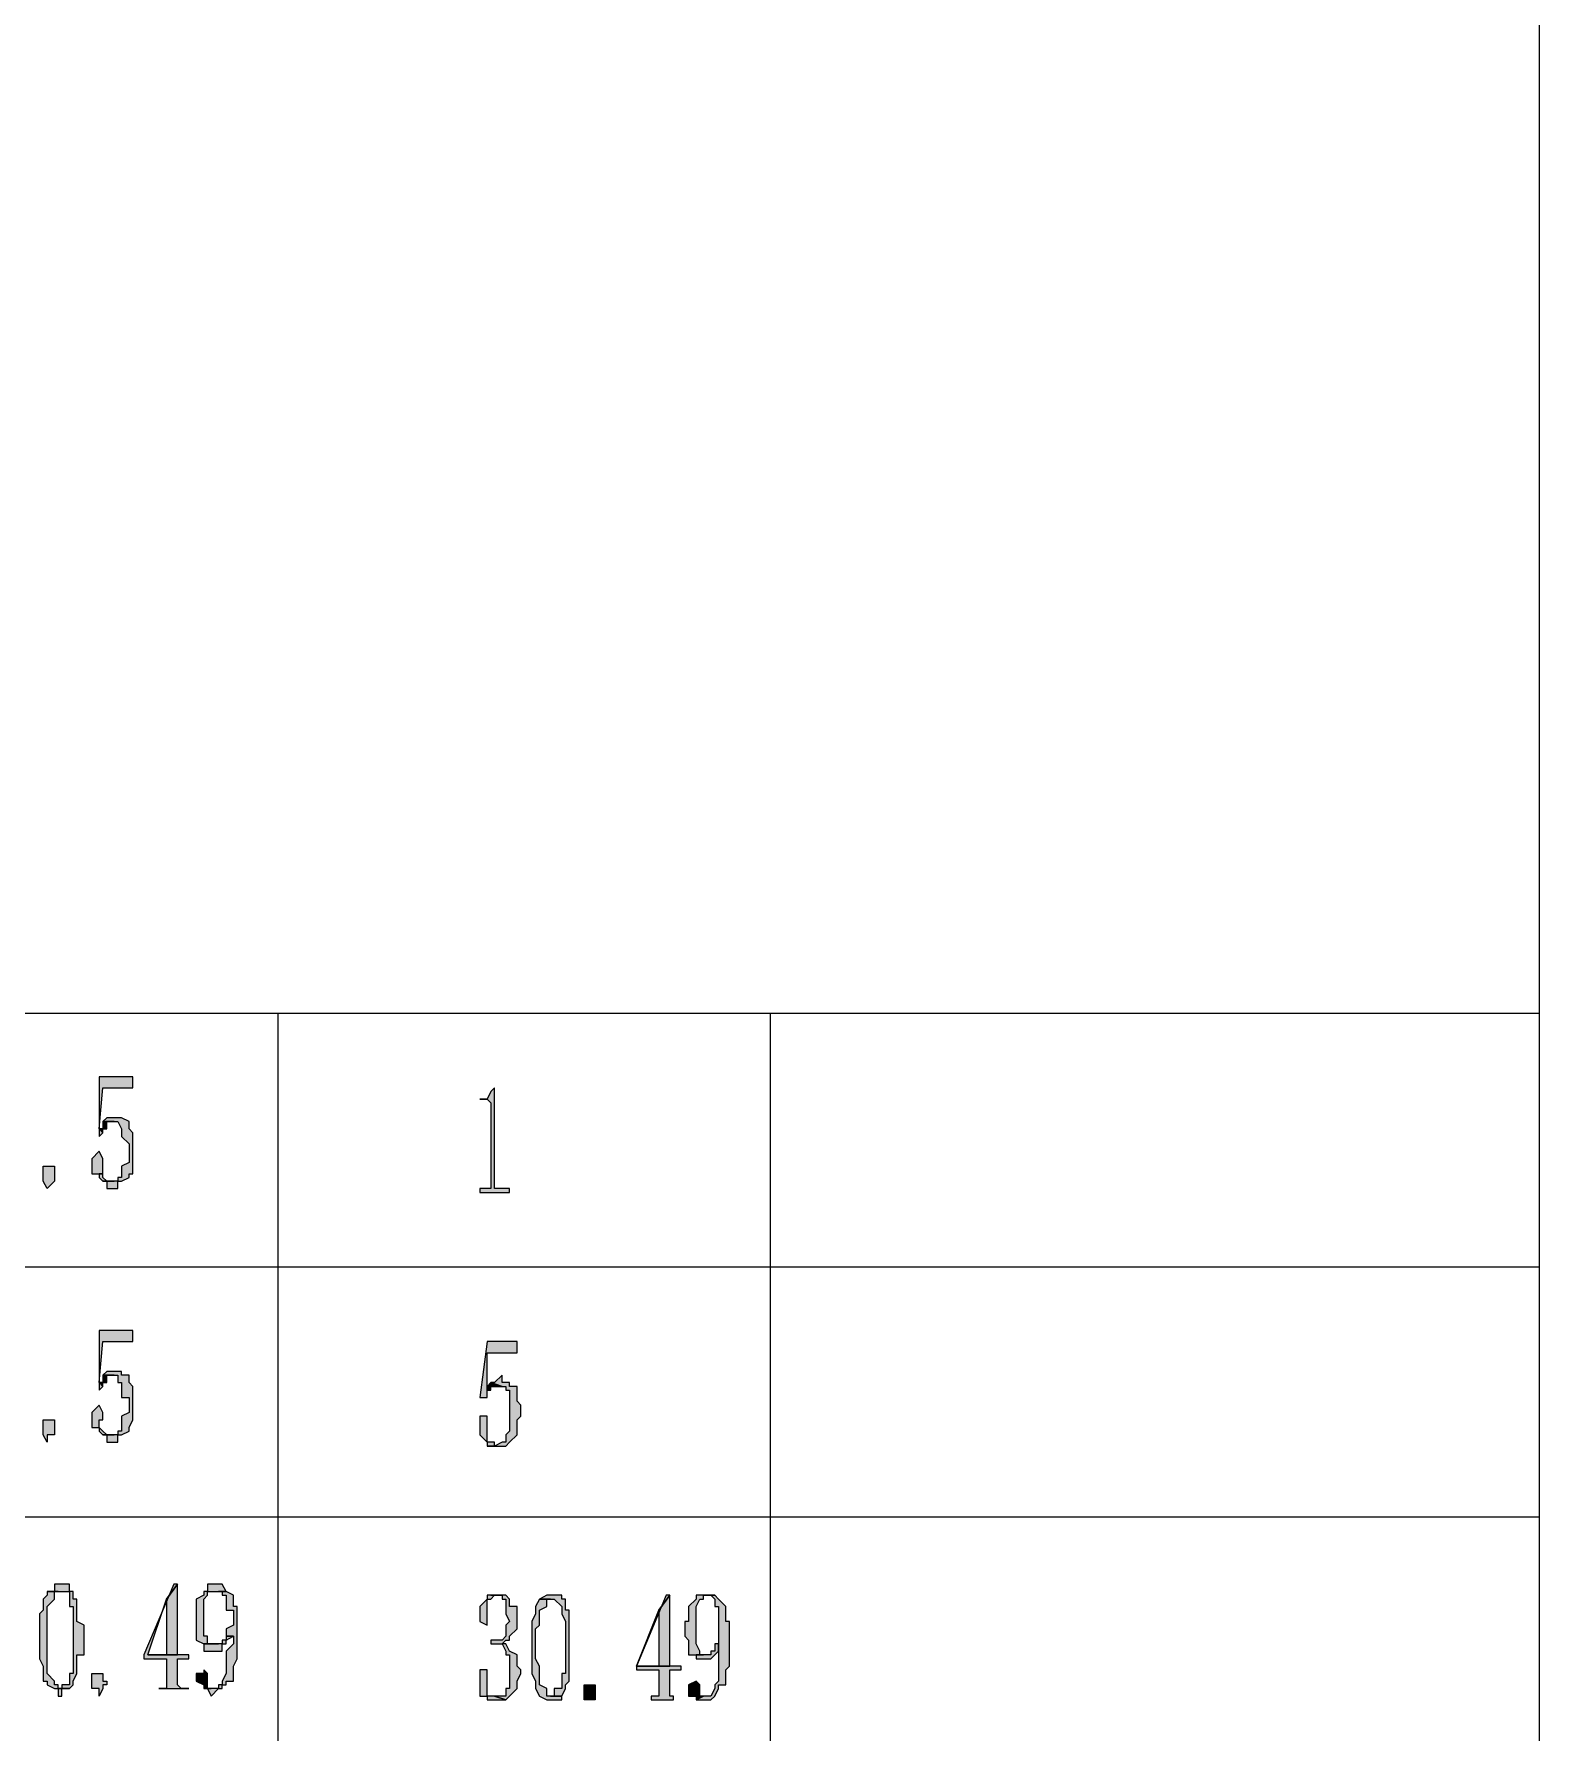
# Model space of a CAD drawing. Header units: millimetres. Extents: x 20 to 821, y 1 to 1134.
# Drawn here: x 748.5 to 821.2, y 385 to 467 of the extents above; entities that cross this region are included whole.
import ezdxf

# ---------------------------------------------------------------- set-up
doc = ezdxf.new("R2010")
doc.units = ezdxf.units.MM
doc.layers.add('1', color=7, linetype='Continuous')

msp = doc.modelspace()

# ---------------------------------------------------------------- hatches: boundary and pattern name
h = msp.add_hatch(color=0)
h.dxf.hatch_style = 2
h.paths.add_polyline_path([(753.3, 416.661732), (751.68, 416.661732), (751.68, 413.781732), (751.86, 413.961732), (751.68, 414.141732), (751.86, 416.121732), (753.3, 416.121732)])
h = msp.add_hatch(color=0)
h.dxf.hatch_style = 2
h.paths.add_polyline_path([(770.76, 416.121732), (770.58, 415.941732), (770.4, 415.581732), (770.04, 415.581732), (770.4, 415.581732), (770.58, 415.401732), (770.58, 411.261732), (770.4, 411.261732), (770.04, 411.261732), (770.04, 411.081732), (771.48, 411.081732), (771.48, 411.261732), (771.3, 411.261732), (770.76, 411.261732), (770.76, 411.621732)])
h = msp.add_hatch(color=0)
h.dxf.hatch_style = 2
h.paths.add_polyline_path([(752.58, 414.681732), (752.04, 414.681732), (751.86, 414.501732), (752.58, 414.501732), (752.76, 414.141732), (752.76, 413.781732), (753.12, 413.421732), (753.12, 412.521732), (752.76, 412.341732), (752.76, 411.981732), (752.76, 411.801732), (752.58, 411.801732), (752.58, 411.621732), (752.4, 411.621732), (751.86, 411.621732), (752.04, 411.621732), (752.04, 411.261732), (752.4, 411.261732), (752.58, 411.261732), (752.58, 411.621732), (752.76, 411.621732), (753.12, 411.801732), (753.12, 411.981732), (753.3, 411.981732), (753.3, 413.961732), (753.12, 414.141732), (753.12, 414.501732), (752.76, 414.681732)])
h = msp.add_hatch(color=0)
h.dxf.hatch_style = 2
h.paths.add_polyline_path([(751.86, 414.501732), (751.86, 414.141732), (751.68, 414.141732), (751.86, 413.961732), (751.86, 414.141732), (752.04, 414.141732), (752.04, 414.501732), (752.4, 414.501732)])
h = msp.add_hatch(color=0)
h.dxf.hatch_style = 2
h.paths.add_polyline_path([(751.68, 413.061732), (751.32, 412.701732), (751.32, 411.981732), (751.68, 411.981732), (751.68, 411.801732), (751.86, 411.621732), (752.4, 411.621732), (752.04, 411.621732), (751.86, 411.801732), (751.86, 411.981732), (751.68, 411.981732), (751.86, 411.981732), (751.86, 412.341732), (751.86, 412.701732)])
h = msp.add_hatch(color=0)
h.dxf.hatch_style = 2
h.paths.add_polyline_path([(749.16, 411.261732), (748.98, 411.621732), (748.98, 412.341732), (749.16, 412.341732), (749.52, 412.341732), (749.52, 411.981732), (749.52, 411.621732)])
h = msp.add_hatch(color=0)
h.dxf.hatch_style = 2
h.paths.add_polyline_path([(753.3, 404.421732), (751.68, 404.421732), (751.68, 401.721732), (751.68, 401.541732), (751.86, 401.721732), (751.68, 401.901732), (751.86, 403.881732), (753.3, 403.881732)])
h = msp.add_hatch(color=0)
h.dxf.hatch_style = 2
h.paths.add_polyline_path([(771.84, 403.881732), (770.4, 403.881732), (770.04, 401.181732), (770.4, 401.181732), (770.4, 401.541732), (770.4, 403.341732), (771.84, 403.341732)])
h = msp.add_hatch(color=0)
h.dxf.hatch_style = 2
h.paths.add_polyline_path([(752.58, 402.441732), (752.04, 402.441732), (751.86, 402.261732), (752.58, 402.261732), (752.58, 401.901732), (752.76, 401.901732), (752.76, 401.721732), (752.76, 401.181732), (753.12, 401.181732), (753.12, 400.461732), (752.76, 400.281732), (752.76, 400.101732), (752.76, 399.741732), (752.76, 399.561732), (752.58, 399.561732), (752.58, 399.381732), (752.4, 399.381732), (751.86, 399.381732), (752.04, 399.381732), (752.04, 399.021732), (752.4, 399.021732), (752.58, 399.021732), (752.58, 399.381732), (752.76, 399.381732), (753.12, 399.561732), (753.12, 399.741732), (753.3, 400.101732), (753.3, 401.721732), (753.12, 401.901732), (753.12, 402.261732), (752.76, 402.261732), (752.76, 402.441732)])
h = msp.add_hatch(color=0)
h.dxf.hatch_style = 2
h.paths.add_polyline_path([(751.86, 402.261732), (751.86, 401.901732), (751.68, 401.901732), (751.86, 401.721732), (751.86, 401.901732), (752.04, 401.901732), (752.04, 402.261732), (752.4, 402.261732)])
h = msp.add_hatch(color=0)
h.dxf.hatch_style = 2
h.paths.add_polyline_path([(771.12, 402.261732), (770.76, 401.901732), (770.58, 401.901732), (771.12, 401.721732), (771.3, 401.721732), (771.3, 401.541732), (771.48, 401.541732), (771.48, 401.181732), (771.48, 399.561732), (771.3, 399.381732), (771.3, 399.021732), (771.12, 399.021732), (770.76, 398.841732), (770.4, 398.841732), (770.58, 398.841732), (771.3, 398.841732), (771.48, 399.021732), (771.84, 399.381732), (771.84, 400.101732), (772.02, 400.281732), (772.02, 400.821732), (771.84, 401.001732), (771.84, 401.721732), (771.48, 401.721732), (771.48, 401.901732), (771.3, 401.901732), (771.12, 401.901732)])
h = msp.add_hatch(color=0)
h.dxf.hatch_style = 2
h.paths.add_polyline_path([(770.58, 401.901732), (770.4, 401.721732), (770.4, 401.541732), (770.58, 401.541732), (770.58, 401.721732), (770.76, 401.721732), (771.12, 401.721732)])
h = msp.add_hatch(color=0)
h.dxf.hatch_style = 2
h.paths.add_polyline_path([(751.68, 400.821732), (751.32, 400.461732), (751.32, 399.741732), (751.68, 399.741732), (751.68, 399.561732), (751.86, 399.381732), (752.4, 399.381732), (752.04, 399.381732), (751.86, 399.561732), (751.68, 399.741732), (751.68, 400.101732), (751.86, 400.101732), (751.86, 400.461732)])
h = msp.add_hatch(color=0)
h.dxf.hatch_style = 2
h.paths.add_polyline_path([(749.16, 399.021732), (748.98, 399.381732), (748.98, 400.101732), (749.16, 400.101732), (749.52, 400.101732), (749.52, 399.741732), (749.52, 399.381732), (749.16, 399.381732)])
h = msp.add_hatch(color=0)
h.dxf.hatch_style = 2
h.paths.add_polyline_path([(770.4, 400.281732), (770.04, 400.281732), (770.04, 400.101732), (770.04, 399.381732), (770.4, 399.021732), (770.4, 398.841732), (770.76, 398.841732), (770.76, 399.021732), (770.58, 399.021732), (770.4, 399.021732), (770.4, 399.381732), (770.4, 399.561732)])
h = msp.add_hatch(color=0)
h.dxf.hatch_style = 2
h.paths.add_polyline_path([(749.16, 391.821732), (749.16, 391.641732), (748.98, 391.461732), (748.98, 390.921732), (748.8, 390.741732), (748.8, 388.581732), (748.98, 388.221732), (748.98, 388.041732), (748.98, 387.501732), (749.16, 387.501732), (749.16, 387.321732), (749.52, 387.141732), (749.7, 387.141732), (749.7, 386.781732), (749.88, 386.781732), (749.88, 387.141732), (750.24, 387.141732), (749.7, 387.141732), (749.7, 387.321732), (749.52, 387.321732), (749.52, 387.501732), (749.16, 387.861732), (749.16, 391.101732), (749.52, 391.461732), (749.52, 391.821732), (749.7, 391.821732)])
h = msp.add_hatch(color=0)
h.dxf.hatch_style = 2
h.paths.add_polyline_path([(749.7, 392.181732), (749.52, 392.181732), (749.52, 391.821732), (749.16, 391.821732), (749.7, 391.821732), (750.24, 391.821732), (750.24, 391.641732), (750.24, 391.101732), (750.42, 391.101732), (750.42, 389.481732), (750.42, 387.861732), (750.24, 387.861732), (750.24, 387.321732), (749.88, 387.321732), (749.88, 387.141732), (749.7, 387.141732), (750.24, 387.141732), (750.42, 387.321732), (750.42, 387.501732), (750.6, 387.861732), (750.6, 388.761732), (750.96, 388.761732), (750.96, 390.201732), (750.6, 390.381732), (750.6, 391.461732), (750.42, 391.461732), (750.42, 391.821732), (750.24, 391.821732), (750.24, 392.181732), (749.88, 392.181732)])
h = msp.add_hatch(color=0)
h.dxf.hatch_style = 2
h.paths.add_polyline_path([(755.46, 392.181732), (755.28, 392.181732), (753.84, 388.761732), (753.84, 388.581732), (754.92, 388.581732), (754.92, 387.141732), (754.74, 387.141732), (754.56, 387.141732), (756, 387.141732), (755.64, 387.141732), (755.46, 387.321732), (755.46, 388.581732), (756, 388.581732), (756, 388.761732), (755.46, 388.761732), (754.02, 388.761732), (754.92, 391.461732)])
h = msp.add_hatch(color=0)
h.dxf.hatch_style = 2
h.paths.add_polyline_path([(755.46, 392.181732), (754.92, 391.461732), (754.92, 388.761732), (754.02, 388.761732), (755.46, 388.761732)])
h = msp.add_hatch(color=0)
h.dxf.hatch_style = 2
h.paths.add_polyline_path([(757.44, 392.181732), (756.9, 392.181732), (756.9, 391.821732), (756.72, 391.821732), (756.72, 391.641732), (756.36, 391.461732), (756.36, 389.481732), (756.72, 389.301732), (757.44, 389.301732), (757.08, 389.301732), (756.9, 389.301732), (756.9, 389.481732), (756.9, 389.661732), (756.72, 389.661732), (756.72, 391.461732), (756.9, 391.641732), (756.9, 391.821732), (757.08, 391.821732), (757.8, 391.821732), (757.62, 392.181732)])
h = msp.add_hatch(color=0)
h.dxf.hatch_style = 2
h.paths.add_polyline_path([(757.8, 391.821732), (757.44, 391.821732), (757.62, 391.821732), (757.62, 391.641732), (757.8, 391.641732), (757.8, 390.921732), (758.16, 390.921732), (758.16, 390.201732), (757.8, 390.021732), (757.8, 389.661732), (758.16, 389.661732), (758.16, 389.301732), (757.8, 388.941732), (757.8, 388.761732), (757.8, 387.861732), (757.62, 387.501732), (757.62, 387.321732), (757.44, 387.321732), (757.44, 387.141732), (757.08, 387.141732), (756.72, 387.141732), (756.9, 387.141732), (757.08, 386.781732), (757.44, 387.141732), (757.62, 387.141732), (757.62, 387.321732), (757.8, 387.321732), (757.8, 387.501732), (758.16, 387.501732), (758.16, 387.861732), (758.16, 388.221732), (758.34, 388.581732), (758.34, 391.101732), (758.16, 391.101732), (758.16, 391.641732)])
h = msp.add_hatch(color=0)
h.dxf.hatch_style = 2
h.paths.add_polyline_path([(770.58, 391.641732), (770.4, 391.641732), (770.4, 391.461732), (770.04, 391.101732), (770.04, 390.381732), (770.4, 390.201732), (770.4, 391.461732), (770.58, 391.461732), (770.76, 391.641732)])
h = msp.add_hatch(color=0)
h.dxf.hatch_style = 2
h.paths.add_polyline_path([(770.76, 391.641732), (770.58, 391.641732), (770.76, 391.641732), (771.12, 391.641732), (771.12, 391.461732), (771.3, 391.461732), (771.3, 391.101732), (771.3, 390.741732), (771.48, 390.381732), (771.3, 390.201732), (771.3, 389.661732), (771.12, 389.481732), (770.58, 389.481732), (770.58, 389.301732), (771.12, 389.301732), (771.3, 388.941732), (771.3, 388.761732), (771.48, 388.761732), (771.48, 387.141732), (771.3, 387.141732), (771.3, 386.781732), (771.12, 386.781732), (770.76, 386.781732), (771.3, 386.601732), (771.48, 386.781732), (771.84, 387.141732), (771.84, 387.501732), (772.02, 387.861732), (772.02, 388.041732), (771.84, 388.221732), (771.84, 388.761732), (771.48, 388.941732), (771.3, 389.301732), (771.12, 389.301732), (771.3, 389.481732), (771.48, 389.481732), (771.48, 389.661732), (771.84, 390.021732), (771.84, 391.101732), (771.48, 391.101732), (771.48, 391.461732), (771.3, 391.641732)])
h = msp.add_hatch(color=0)
h.dxf.hatch_style = 2
h.paths.add_polyline_path([(773.46, 391.641732), (773.28, 391.641732), (772.92, 391.461732), (773.64, 391.461732), (774, 391.101732), (774, 390.741732), (774.18, 390.381732), (774.18, 389.301732), (774.18, 388.941732), (774.18, 387.861732), (774, 387.861732), (774, 387.141732), (773.64, 387.141732), (773.64, 386.781732), (773.46, 386.781732), (774, 386.781732), (774.18, 387.141732), (774.18, 387.321732), (774.36, 387.501732), (774.36, 390.921732), (774.18, 390.921732), (774.18, 391.461732), (774, 391.461732), (774, 391.641732), (773.64, 391.641732)])
h = msp.add_hatch(color=0)
h.dxf.hatch_style = 2
h.paths.add_polyline_path([(779.22, 391.641732), (779.04, 391.641732), (777.6, 388.221732), (777.6, 388.041732), (778.68, 388.041732), (778.68, 386.781732), (778.5, 386.781732), (778.32, 386.781732), (778.32, 386.601732), (779.4, 386.601732), (779.4, 386.781732), (779.22, 386.781732), (779.22, 387.141732), (779.22, 388.041732), (779.76, 388.041732), (779.76, 388.221732), (779.22, 388.221732), (777.6, 388.221732), (778.68, 390.921732)])
h = msp.add_hatch(color=0)
h.dxf.hatch_style = 2
h.paths.add_polyline_path([(779.22, 391.641732), (778.68, 390.921732), (778.68, 388.221732), (777.6, 388.221732), (779.22, 388.221732)])
h = msp.add_hatch(color=0)
h.dxf.hatch_style = 2
h.paths.add_polyline_path([(781.2, 391.641732), (780.48, 391.641732), (780.48, 391.461732), (780.12, 391.101732), (780.12, 390.381732), (779.94, 390.381732), (779.94, 389.661732), (780.12, 389.481732), (780.12, 388.941732), (780.12, 388.761732), (780.84, 388.761732), (780.66, 388.761732), (780.66, 388.941732), (780.48, 389.301732), (780.48, 391.101732), (780.66, 391.461732), (780.84, 391.461732), (780.84, 391.641732), (781.38, 391.641732)])
h = msp.add_hatch(color=0)
h.dxf.hatch_style = 2
h.paths.add_polyline_path([(781.38, 391.641732), (781.2, 391.641732), (781.38, 391.461732), (781.38, 391.101732), (781.56, 391.101732), (781.56, 388.581732), (781.56, 388.221732), (781.56, 387.501732), (781.38, 387.321732), (781.38, 387.141732), (781.2, 386.781732), (780.84, 386.781732), (780.48, 386.601732), (781.2, 386.601732), (781.38, 386.781732), (781.56, 387.141732), (781.56, 387.321732), (781.92, 387.321732), (781.92, 388.041732), (782.1, 388.221732), (782.1, 390.381732), (781.92, 390.381732), (781.92, 391.101732), (781.56, 391.461732)])
h = msp.add_hatch(color=0)
h.dxf.hatch_style = 2
h.paths.add_polyline_path([(772.92, 391.461732), (772.74, 391.101732), (772.74, 390.741732), (772.56, 390.381732), (772.56, 387.861732), (772.74, 387.501732), (772.74, 387.141732), (772.92, 386.781732), (773.28, 386.601732), (774, 386.601732), (774, 386.781732), (773.28, 386.781732), (773.28, 387.141732), (772.92, 387.321732), (772.92, 388.221732), (772.74, 388.581732), (772.74, 390.021732), (772.92, 390.201732), (772.92, 390.921732), (773.28, 391.101732), (773.28, 391.461732), (773.46, 391.461732)])
h = msp.add_hatch(color=0)
h.dxf.hatch_style = 2
h.paths.add_polyline_path([(757.8, 389.661732), (757.8, 389.481732), (757.62, 389.481732), (757.62, 389.301732), (757.44, 389.301732), (756.72, 389.301732), (756.72, 388.941732), (757.62, 388.941732), (757.62, 389.301732), (757.8, 389.301732), (757.8, 389.481732), (758.16, 389.661732)])
h = msp.add_hatch(color=0)
h.dxf.hatch_style = 2
h.paths.add_polyline_path([(781.56, 389.301732), (781.38, 389.301732), (781.38, 388.941732), (781.2, 388.941732), (781.2, 388.761732), (780.48, 388.761732), (780.48, 388.581732), (781.2, 388.581732), (781.38, 388.761732), (781.56, 388.941732)])
h = msp.add_hatch(color=0)
h.dxf.hatch_style = 2
h.paths.add_polyline_path([(751.68, 386.781732), (751.68, 387.141732), (751.32, 387.141732), (751.32, 387.861732), (751.68, 387.861732), (751.86, 387.861732), (751.86, 387.501732), (752.04, 387.501732), (752.04, 387.321732), (751.86, 387.321732), (751.86, 387.141732)])
h = msp.add_hatch(color=0)
h.dxf.hatch_style = 2
h.paths.add_polyline_path([(756.72, 388.041732), (756.72, 387.861732), (756.36, 387.861732), (756.36, 387.501732), (756.72, 387.321732), (756.72, 387.141732), (757.08, 387.141732), (756.9, 387.141732), (756.9, 387.321732), (756.9, 387.861732)])
h = msp.add_hatch(color=0)
h.dxf.hatch_style = 2
h.paths.add_polyline_path([(770.04, 388.041732), (770.04, 386.781732), (770.4, 386.781732), (770.4, 386.601732), (770.58, 386.601732), (771.3, 386.601732), (770.76, 386.781732), (770.58, 386.781732), (770.4, 386.781732), (770.4, 387.141732), (770.4, 388.041732)])
h = msp.add_hatch(color=0)
h.dxf.hatch_style = 2
h.paths.add_polyline_path([(775.44, 386.601732), (775.08, 386.601732), (775.08, 386.781732), (775.08, 387.321732), (775.44, 387.321732), (775.62, 387.321732), (775.62, 387.141732), (775.62, 386.601732)])
h = msp.add_hatch(color=0)
h.dxf.hatch_style = 2
h.paths.add_polyline_path([(780.48, 387.501732), (780.12, 387.321732), (780.12, 386.781732), (780.48, 386.781732), (780.48, 386.601732), (780.84, 386.781732), (780.66, 386.781732), (780.66, 387.141732), (780.66, 387.321732)])

# ---------------------------------------------------------------- linework, layer by layer
at = {"layer": '1', "color": 0, "lineweight": 25}
for points in [[(20.16, 1133.601732), (821.16, 1133.601732), (821.16, 0.501732), (20.16, 0.501732), (20.16, 1133.601732)], [(557.64, 419.721732), (821.16, 419.721732)], [(760.32, 89.781732), (760.32, 419.721732)], [(784.08, 77.541732), (784.08, 419.721732)], [(557.64, 407.481732), (821.16, 407.481732)], [(557.64, 395.421732), (821.16, 395.421732)]]:
    msp.add_lwpolyline(points, dxfattribs=at)
at = {"layer": '1', "color": 0, "lineweight": 5}
for points in [[(753.3, 416.661732), (751.68, 416.661732), (751.68, 413.781732), (751.86, 413.961732), (751.68, 414.141732), (751.86, 416.121732), (753.3, 416.121732), (753.3, 416.661732)], [(770.76, 416.121732), (770.58, 415.941732), (770.4, 415.581732), (770.04, 415.581732), (770.4, 415.581732), (770.58, 415.401732), (770.58, 411.261732), (770.4, 411.261732), (770.04, 411.261732), (770.04, 411.081732), (771.48, 411.081732), (771.48, 411.261732), (771.3, 411.261732), (770.76, 411.261732), (770.76, 411.621732), (770.76, 416.121732)], [(752.58, 414.681732), (752.04, 414.681732), (751.86, 414.501732), (752.58, 414.501732), (752.76, 414.141732), (752.76, 413.781732), (753.12, 413.421732), (753.12, 412.521732), (752.76, 412.341732), (752.76, 411.981732), (752.76, 411.801732), (752.58, 411.801732), (752.58, 411.621732), (752.4, 411.621732), (751.86, 411.621732), (752.04, 411.621732), (752.04, 411.261732), (752.4, 411.261732), (752.58, 411.261732), (752.58, 411.621732), (752.76, 411.621732), (753.12, 411.801732), (753.12, 411.981732), (753.3, 411.981732), (753.3, 413.961732), (753.12, 414.141732), (753.12, 414.501732), (752.76, 414.681732), (752.58, 414.681732)], [(751.86, 414.501732), (751.86, 414.141732), (751.68, 414.141732), (751.86, 413.961732), (751.86, 414.141732), (752.04, 414.141732), (752.04, 414.501732), (752.4, 414.501732), (751.86, 414.501732)], [(751.68, 413.061732), (751.32, 412.701732), (751.32, 411.981732), (751.68, 411.981732), (751.68, 411.801732), (751.86, 411.621732), (752.4, 411.621732), (752.04, 411.621732), (751.86, 411.801732), (751.86, 411.981732), (751.68, 411.981732), (751.86, 411.981732), (751.86, 412.341732), (751.86, 412.341732), (751.86, 412.701732), (751.68, 413.061732)], [(749.16, 411.261732), (748.98, 411.621732), (748.98, 412.341732), (749.16, 412.341732), (749.52, 412.341732), (749.52, 411.981732), (749.52, 411.621732), (749.16, 411.261732)], [(753.3, 404.421732), (751.68, 404.421732), (751.68, 401.721732), (751.68, 401.541732), (751.86, 401.721732), (751.68, 401.901732), (751.86, 403.881732), (753.3, 403.881732), (753.3, 404.421732)], [(771.84, 403.881732), (770.4, 403.881732), (770.04, 401.181732), (770.4, 401.181732), (770.4, 401.541732), (770.4, 403.341732), (771.84, 403.341732), (771.84, 403.881732)], [(752.58, 402.441732), (752.04, 402.441732), (751.86, 402.261732), (752.58, 402.261732), (752.58, 401.901732), (752.76, 401.901732), (752.76, 401.721732), (752.76, 401.181732), (753.12, 401.181732), (753.12, 400.461732), (752.76, 400.281732), (752.76, 400.101732), (752.76, 399.741732), (752.76, 399.561732), (752.58, 399.561732), (752.58, 399.381732), (752.4, 399.381732), (751.86, 399.381732), (752.04, 399.381732), (752.04, 399.021732), (752.4, 399.021732), (752.58, 399.021732), (752.58, 399.381732), (752.76, 399.381732), (753.12, 399.561732), (753.12, 399.741732), (753.3, 400.101732), (753.3, 401.721732), (753.12, 401.901732), (753.12, 402.261732), (752.76, 402.261732), (752.76, 402.441732), (752.58, 402.441732)], [(751.86, 402.261732), (751.86, 401.901732), (751.68, 401.901732), (751.86, 401.721732), (751.86, 401.901732), (752.04, 401.901732), (752.04, 402.261732), (752.4, 402.261732), (751.86, 402.261732)], [(771.12, 402.261732), (770.76, 401.901732), (770.58, 401.901732), (771.12, 401.721732), (771.3, 401.721732), (771.3, 401.541732), (771.48, 401.541732), (771.48, 401.181732), (771.48, 399.561732), (771.48, 399.561732), (771.3, 399.381732), (771.3, 399.021732), (771.12, 399.021732), (770.76, 398.841732), (770.4, 398.841732), (770.58, 398.841732), (771.3, 398.841732), (771.48, 399.021732), (771.84, 399.381732), (771.84, 400.101732), (772.02, 400.281732), (772.02, 400.821732), (771.84, 401.001732), (771.84, 401.721732), (771.48, 401.721732), (771.48, 401.901732), (771.3, 401.901732), (771.12, 401.901732), (771.12, 402.261732)], [(770.58, 401.901732), (770.4, 401.721732), (770.4, 401.541732), (770.58, 401.541732), (770.58, 401.721732), (770.76, 401.721732), (771.12, 401.721732), (770.58, 401.901732)], [(751.68, 400.821732), (751.32, 400.461732), (751.32, 399.741732), (751.68, 399.741732), (751.68, 399.561732), (751.86, 399.381732), (752.4, 399.381732), (752.04, 399.381732), (751.86, 399.561732), (751.68, 399.741732), (751.68, 400.101732), (751.86, 400.101732), (751.86, 400.101732), (751.86, 400.461732), (751.68, 400.821732)], [(749.16, 399.021732), (748.98, 399.381732), (748.98, 400.101732), (749.16, 400.101732), (749.52, 400.101732), (749.52, 399.741732), (749.52, 399.381732), (749.16, 399.381732), (749.16, 399.021732)], [(770.4, 400.281732), (770.04, 400.281732), (770.04, 400.101732), (770.04, 399.381732), (770.4, 399.021732), (770.4, 398.841732), (770.76, 398.841732), (770.76, 399.021732), (770.58, 399.021732), (770.4, 399.021732), (770.4, 399.381732), (770.4, 399.561732), (770.4, 399.561732), (770.4, 400.281732)], [(749.16, 391.821732), (749.16, 391.641732), (748.98, 391.461732), (748.98, 390.921732), (748.8, 390.741732), (748.8, 388.581732), (748.98, 388.221732), (748.98, 388.041732), (748.98, 388.041732), (748.98, 387.501732), (749.16, 387.501732), (749.16, 387.321732), (749.52, 387.141732), (749.7, 387.141732), (749.7, 386.781732), (749.88, 386.781732), (749.88, 387.141732), (750.24, 387.141732), (749.7, 387.141732), (749.7, 387.321732), (749.52, 387.321732), (749.52, 387.501732), (749.16, 387.861732), (749.16, 391.101732), (749.52, 391.461732), (749.52, 391.821732), (749.7, 391.821732), (749.16, 391.821732)], [(749.7, 392.181732), (749.52, 392.181732), (749.52, 391.821732), (749.16, 391.821732), (749.7, 391.821732), (750.24, 391.821732), (750.24, 391.641732), (750.24, 391.101732), (750.42, 391.101732), (750.42, 389.481732), (750.42, 389.481732), (750.42, 387.861732), (750.24, 387.861732), (750.24, 387.321732), (749.88, 387.321732), (749.88, 387.141732), (749.7, 387.141732), (750.24, 387.141732), (750.42, 387.321732), (750.42, 387.501732), (750.6, 387.861732), (750.6, 388.761732), (750.96, 388.761732), (750.96, 390.201732), (750.6, 390.381732), (750.6, 391.461732), (750.42, 391.461732), (750.42, 391.821732), (750.24, 391.821732), (750.24, 392.181732), (749.88, 392.181732), (749.7, 392.181732)], [(755.46, 392.181732), (755.28, 392.181732), (753.84, 388.761732), (753.84, 388.581732), (754.92, 388.581732), (754.92, 387.141732), (754.74, 387.141732), (754.56, 387.141732), (756, 387.141732), (755.64, 387.141732), (755.46, 387.321732), (755.46, 388.581732), (756, 388.581732), (756, 388.761732), (755.46, 388.761732), (754.02, 388.761732), (754.92, 391.461732), (755.46, 392.181732)], [(755.46, 392.181732), (754.92, 391.461732), (754.92, 388.761732), (754.02, 388.761732), (755.46, 388.761732), (755.46, 392.181732)], [(757.44, 392.181732), (756.9, 392.181732), (756.9, 391.821732), (756.72, 391.821732), (756.72, 391.641732), (756.36, 391.461732), (756.36, 389.481732), (756.72, 389.301732), (756.72, 389.301732), (757.44, 389.301732), (757.08, 389.301732), (756.9, 389.301732), (756.9, 389.481732), (756.9, 389.661732), (756.72, 389.661732), (756.72, 391.461732), (756.9, 391.641732), (756.9, 391.821732), (757.08, 391.821732), (757.8, 391.821732), (757.62, 392.181732), (757.44, 392.181732)], [(757.8, 391.821732), (757.44, 391.821732), (757.62, 391.821732), (757.62, 391.641732), (757.8, 391.641732), (757.8, 390.921732), (758.16, 390.921732), (758.16, 390.201732), (757.8, 390.021732), (757.8, 389.661732), (758.16, 389.661732), (758.16, 389.301732), (757.8, 388.941732), (757.8, 388.761732), (757.8, 388.761732), (757.8, 387.861732), (757.62, 387.501732), (757.62, 387.321732), (757.44, 387.321732), (757.44, 387.141732), (757.08, 387.141732), (756.72, 387.141732), (756.9, 387.141732), (757.08, 386.781732), (757.44, 387.141732), (757.62, 387.141732), (757.62, 387.321732), (757.8, 387.321732), (757.8, 387.501732), (758.16, 387.501732), (758.16, 387.861732), (758.16, 388.221732), (758.34, 388.581732), (758.34, 391.101732), (758.16, 391.101732), (758.16, 391.641732), (757.8, 391.821732)], [(770.58, 391.641732), (770.4, 391.641732), (770.4, 391.461732), (770.04, 391.101732), (770.04, 390.381732), (770.4, 390.201732), (770.4, 391.461732), (770.58, 391.461732), (770.58, 391.461732), (770.76, 391.641732), (770.58, 391.641732)], [(770.76, 391.641732), (770.58, 391.641732), (770.76, 391.641732), (771.12, 391.641732), (771.12, 391.461732), (771.3, 391.461732), (771.3, 391.101732), (771.3, 390.741732), (771.48, 390.381732), (771.3, 390.201732), (771.3, 389.661732), (771.12, 389.481732), (771.12, 389.481732), (770.58, 389.481732), (770.58, 389.301732), (771.12, 389.301732), (771.3, 388.941732), (771.3, 388.761732), (771.48, 388.761732), (771.48, 387.141732), (771.3, 387.141732), (771.3, 386.781732), (771.12, 386.781732), (770.76, 386.781732), (771.3, 386.601732), (771.48, 386.781732), (771.84, 387.141732), (771.84, 387.501732), (772.02, 387.861732), (772.02, 388.041732), (771.84, 388.221732), (771.84, 388.761732), (771.48, 388.941732), (771.3, 389.301732), (771.12, 389.301732), (771.3, 389.481732), (771.48, 389.481732), (771.48, 389.661732), (771.84, 390.021732), (771.84, 391.101732), (771.48, 391.101732), (771.48, 391.461732), (771.3, 391.641732), (770.76, 391.641732)], [(773.46, 391.641732), (773.28, 391.641732), (772.92, 391.461732), (773.64, 391.461732), (774, 391.101732), (774, 390.741732), (774.18, 390.381732), (774.18, 389.301732), (774.18, 388.941732), (774.18, 387.861732), (774, 387.861732), (774, 387.141732), (773.64, 387.141732), (773.64, 386.781732), (773.46, 386.781732), (774, 386.781732), (774.18, 387.141732), (774.18, 387.321732), (774.36, 387.501732), (774.36, 390.921732), (774.18, 390.921732), (774.18, 391.461732), (774, 391.461732), (774, 391.641732), (773.64, 391.641732), (773.46, 391.641732)], [(779.22, 391.641732), (779.04, 391.641732), (777.6, 388.221732), (777.6, 388.041732), (778.68, 388.041732), (778.68, 386.781732), (778.5, 386.781732), (778.32, 386.781732), (778.32, 386.601732), (779.4, 386.601732), (779.4, 386.781732), (779.22, 386.781732), (779.22, 387.141732), (779.22, 388.041732), (779.76, 388.041732), (779.76, 388.221732), (779.22, 388.221732), (777.6, 388.221732), (778.68, 390.921732), (779.22, 391.641732)], [(779.22, 391.641732), (778.68, 390.921732), (778.68, 388.221732), (777.6, 388.221732), (779.22, 388.221732), (779.22, 391.641732)], [(781.2, 391.641732), (780.48, 391.641732), (780.48, 391.461732), (780.12, 391.101732), (780.12, 390.381732), (779.94, 390.381732), (779.94, 389.661732), (780.12, 389.481732), (780.12, 388.941732), (780.12, 388.761732), (780.84, 388.761732), (780.66, 388.761732), (780.66, 388.941732), (780.48, 389.301732), (780.48, 391.101732), (780.66, 391.461732), (780.84, 391.461732), (780.84, 391.641732), (781.38, 391.641732), (781.2, 391.641732)], [(781.38, 391.641732), (781.2, 391.641732), (781.38, 391.461732), (781.38, 391.101732), (781.56, 391.101732), (781.56, 388.581732), (781.56, 388.221732), (781.56, 387.501732), (781.38, 387.321732), (781.38, 387.141732), (781.2, 386.781732), (780.84, 386.781732), (780.48, 386.601732), (781.2, 386.601732), (781.38, 386.781732), (781.56, 387.141732), (781.56, 387.321732), (781.92, 387.321732), (781.92, 388.041732), (782.1, 388.221732), (782.1, 390.381732), (781.92, 390.381732), (781.92, 391.101732), (781.56, 391.461732), (781.38, 391.641732)], [(772.92, 391.461732), (772.74, 391.101732), (772.74, 390.741732), (772.56, 390.381732), (772.56, 387.861732), (772.74, 387.501732), (772.74, 387.141732), (772.92, 386.781732), (773.28, 386.601732), (774, 386.601732), (774, 386.781732), (773.28, 386.781732), (773.28, 387.141732), (772.92, 387.321732), (772.92, 388.221732), (772.74, 388.581732), (772.74, 390.021732), (772.92, 390.201732), (772.92, 390.921732), (773.28, 391.101732), (773.28, 391.461732), (773.46, 391.461732), (772.92, 391.461732)], [(757.8, 389.661732), (757.8, 389.481732), (757.62, 389.481732), (757.62, 389.301732), (757.44, 389.301732), (756.72, 389.301732), (756.72, 388.941732), (757.62, 388.941732), (757.62, 389.301732), (757.8, 389.301732), (757.8, 389.481732), (758.16, 389.661732), (757.8, 389.661732)], [(781.56, 389.301732), (781.38, 389.301732), (781.38, 388.941732), (781.2, 388.941732), (781.2, 388.761732), (780.48, 388.761732), (780.48, 388.581732), (781.2, 388.581732), (781.38, 388.761732), (781.56, 388.941732), (781.56, 389.301732)], [(751.68, 386.781732), (751.68, 387.141732), (751.32, 387.141732), (751.32, 387.861732), (751.68, 387.861732), (751.86, 387.861732), (751.86, 387.501732), (752.04, 387.501732), (752.04, 387.321732), (751.86, 387.321732), (751.86, 387.141732), (751.68, 386.781732)], [(756.72, 388.041732), (756.72, 387.861732), (756.36, 387.861732), (756.36, 387.501732), (756.72, 387.321732), (756.72, 387.141732), (757.08, 387.141732), (756.9, 387.141732), (756.9, 387.321732), (756.9, 387.861732), (756.72, 388.041732)], [(770.04, 388.041732), (770.04, 386.781732), (770.4, 386.781732), (770.4, 386.601732), (770.58, 386.601732), (771.3, 386.601732), (770.76, 386.781732), (770.58, 386.781732), (770.58, 386.781732), (770.4, 386.781732), (770.4, 387.141732), (770.4, 388.041732), (770.04, 388.041732)], [(775.44, 386.601732), (775.08, 386.601732), (775.08, 386.781732), (775.08, 387.321732), (775.44, 387.321732), (775.62, 387.321732), (775.62, 387.141732), (775.62, 386.601732), (775.44, 386.601732)], [(780.48, 387.501732), (780.12, 387.321732), (780.12, 386.781732), (780.48, 386.781732), (780.48, 386.601732), (780.84, 386.781732), (780.66, 386.781732), (780.66, 387.141732), (780.66, 387.321732), (780.48, 387.501732)]]:
    msp.add_lwpolyline(points, dxfattribs=at)

doc.saveas('drawing.dxf')
